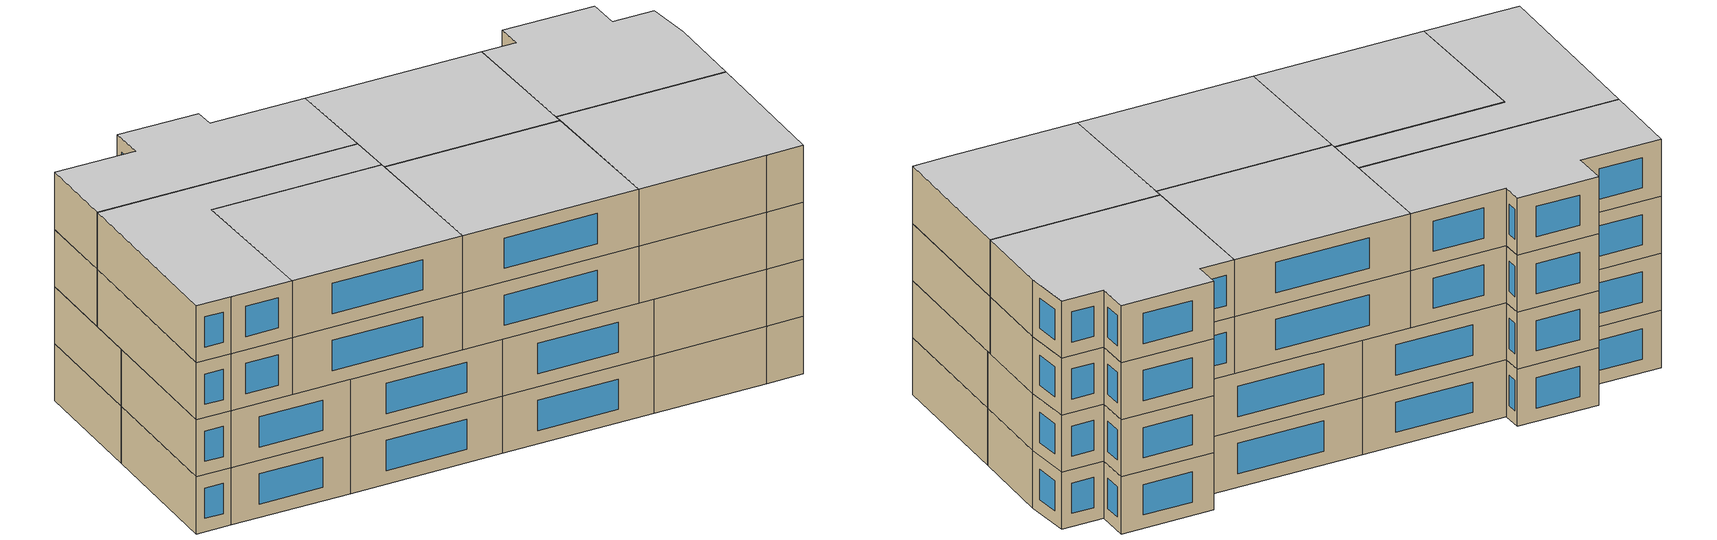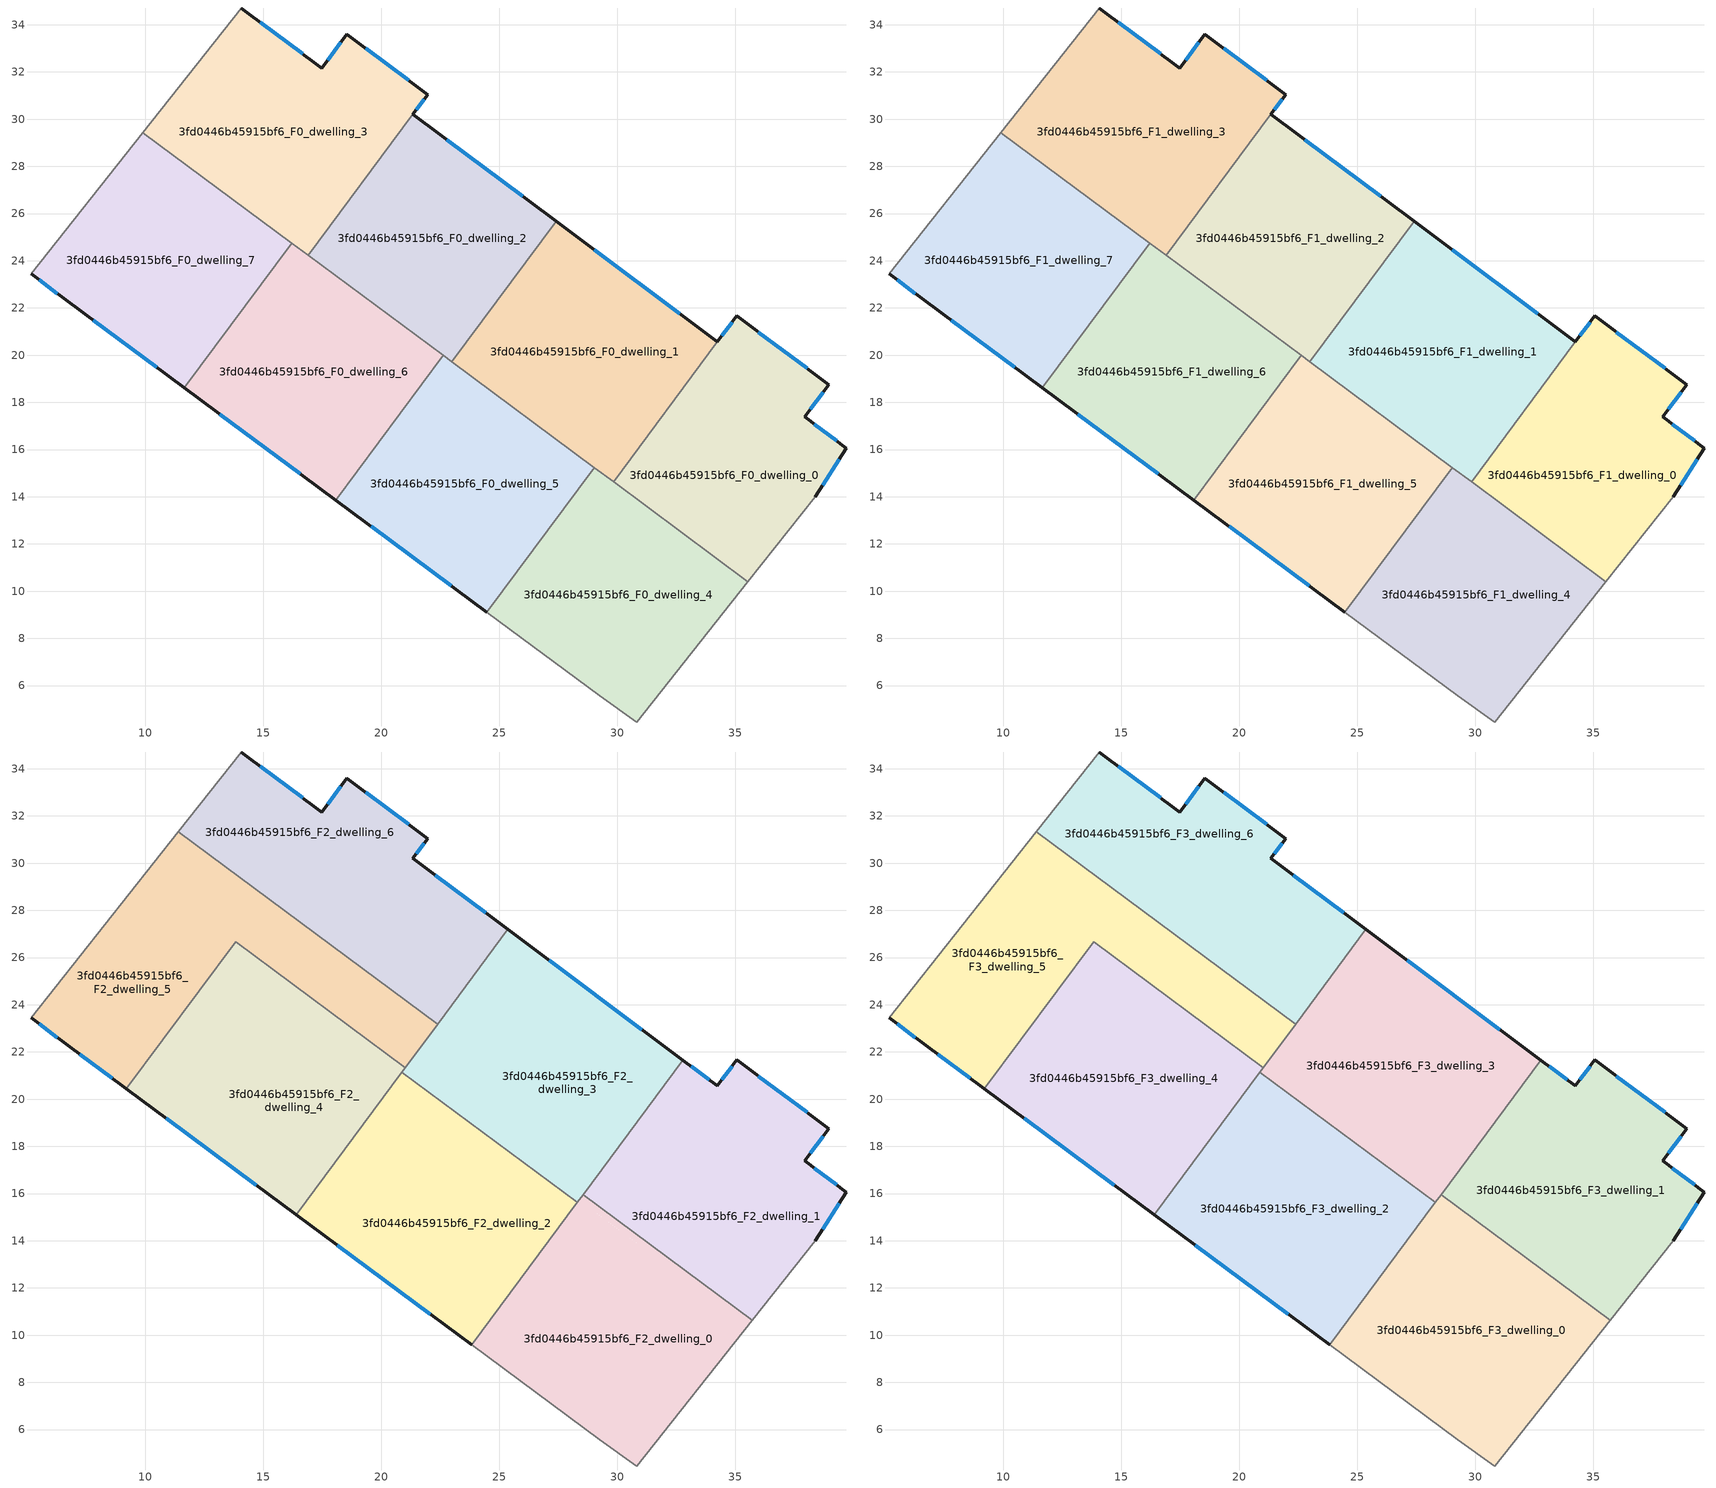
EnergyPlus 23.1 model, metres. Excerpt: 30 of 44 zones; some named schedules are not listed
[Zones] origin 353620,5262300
3fd0446b45915bf6_F0_dwelling_0
 floor ground (EU_floor_Construction): 38.96,18.75 37.94,17.39 39.71,16.07 38.4,14.01 35.54,10.41 29.84,14.63 34.24,20.56 35.07,21.67 z0
 wall outside (EU_wall_Construction): 38.4,14.01 39.71,16.07 37.94,17.39 38.96,18.75 35.07,21.67 34.24,20.56 z0:3
 wall adiabatic (EU_wall_Construction): 35.54,10.41 38.4,14.01 z0:3
 wall to 3fd0446b45915bf6_F0_dwelling_1 (EU_wall_Construction): 34.24,20.56 29.84,14.63 z0:3
 wall to 3fd0446b45915bf6_F0_dwelling_4 (EU_wall_Construction): 29.84,14.63 35.54,10.41 z0:3
 window (EU_Window_Construction): 39.29,16.38 38.36,17.08 / 38.71,14.49 39.4,15.58 / 34.88,21.41 34.44,20.82 / 38.05,19.44 35.98,20.98 / 38.18,17.71 38.72,18.43 z0.7:2.3
3fd0446b45915bf6_F0_dwelling_1
 floor ground (EU_floor_Construction): 34.24,20.56 29.84,14.63 22.99,19.71 27.41,25.67 z0
 wall outside (EU_wall_Construction): 34.24,20.56 27.41,25.67 z0:3
 wall to 3fd0446b45915bf6_F0_dwelling_2 (EU_wall_Construction): 27.41,25.67 22.99,19.71 z0:3
 wall to 3fd0446b45915bf6_F0_dwelling_5 (EU_wall_Construction): 22.99,19.71 29.03,15.24 z0:3
 wall to 3fd0446b45915bf6_F0_dwelling_4 (EU_wall_Construction): 29.03,15.24 29.84,14.63 z0:3
 window (EU_Window_Construction): 32.64,21.76 29.02,24.47 z0.7:2.3
3fd0446b45915bf6_F0_dwelling_2
 floor ground (EU_floor_Construction): 27.41,25.67 22.99,19.71 16.91,24.23 21.34,30.2 z0
 wall outside (EU_wall_Construction): 27.41,25.67 21.34,30.2 z0:3
 wall to 3fd0446b45915bf6_F0_dwelling_3 (EU_wall_Construction): 21.34,30.2 16.91,24.23 z0:3
 wall to 3fd0446b45915bf6_F0_dwelling_6 (EU_wall_Construction): 16.91,24.23 22.62,19.99 z0:3
 wall to 3fd0446b45915bf6_F0_dwelling_5 (EU_wall_Construction): 22.62,19.99 22.99,19.71 z0:3
 window (EU_Window_Construction): 25.99,26.73 22.77,29.14 z0.7:2.3
3fd0446b45915bf6_F0_dwelling_3
 floor ground (EU_floor_Construction): 18.55,33.6 21.97,31.04 21.34,30.2 16.91,24.23 9.9,29.43 14.08,34.71 17.47,32.17 z0
 wall outside (EU_wall_Construction): 21.34,30.2 21.97,31.04 18.55,33.6 17.47,32.17 14.08,34.71 z0:3
 wall adiabatic (EU_wall_Construction): 14.08,34.71 9.9,29.43 z0:3
 wall to 3fd0446b45915bf6_F0_dwelling_7 (EU_wall_Construction): 9.9,29.43 16.21,24.75 z0:3
 wall to 3fd0446b45915bf6_F0_dwelling_6 (EU_wall_Construction): 16.21,24.75 16.91,24.23 z0:3
 window (EU_Window_Construction): 16.67,32.77 14.87,34.11 / 18.3,33.26 17.72,32.5 / 21.17,31.64 19.35,33 / 21.49,30.4 21.82,30.85 z0.7:2.3
3fd0446b45915bf6_F0_dwelling_4
 floor ground (EU_floor_Construction): 35.54,10.41 30.82,4.46 29.25,5.56 24.48,9.11 29.03,15.24 z0
 wall adiabatic (EU_wall_Construction): 24.48,9.11 29.25,5.56 30.82,4.46 35.54,10.41 z0:3
 wall to 3fd0446b45915bf6_F0_dwelling_5 (EU_wall_Construction): 29.03,15.24 24.48,9.11 z0:3
3fd0446b45915bf6_F0_dwelling_5
 floor ground (EU_floor_Construction): 29.03,15.24 24.48,9.11 18.07,13.86 22.62,19.99 z0
 wall outside (EU_wall_Construction): 18.07,13.86 24.48,9.11 z0:3
 wall to 3fd0446b45915bf6_F0_dwelling_6 (EU_wall_Construction): 22.62,19.99 18.07,13.86 z0:3
 window (EU_Window_Construction): 19.57,12.74 22.97,10.22 z0.7:2.3
3fd0446b45915bf6_F0_dwelling_6
 floor ground (EU_floor_Construction): 22.62,19.99 18.07,13.86 11.66,18.62 16.21,24.75 z0
 wall outside (EU_wall_Construction): 11.66,18.62 18.07,13.86 z0:3
 wall to 3fd0446b45915bf6_F0_dwelling_7 (EU_wall_Construction): 16.21,24.75 11.66,18.62 z0:3
 window (EU_Window_Construction): 13.17,17.5 16.56,14.98 z0.7:2.3
3fd0446b45915bf6_F0_dwelling_7
 floor ground (EU_floor_Construction): 16.21,24.75 11.66,18.62 6.62,22.35 5.17,23.46 9.9,29.43 z0
 wall outside (EU_wall_Construction): 5.17,23.46 6.62,22.35 11.66,18.62 z0:3
 wall adiabatic (EU_wall_Construction): 9.9,29.43 5.17,23.46 z0:3
 window (EU_Window_Construction): 7.81,21.48 10.48,19.49 / 5.51,23.2 6.28,22.61 z0.7:2.3
3fd0446b45915bf6_F1_dwelling_0
 floor to 3fd0446b45915bf6_F0_dwelling_0 (EU_floor_Construction): 38.96,18.75 37.94,17.39 39.71,16.07 38.4,14.01 35.54,10.41 29.84,14.63 34.24,20.56 35.07,21.67 z3
 wall outside (EU_wall_Construction): 38.4,14.01 39.71,16.07 37.94,17.39 38.96,18.75 35.07,21.67 34.24,20.56 z3:6
 wall adiabatic (EU_wall_Construction): 35.54,10.41 38.4,14.01 z3:6
 wall to 3fd0446b45915bf6_F1_dwelling_1 (EU_wall_Construction): 34.24,20.56 29.84,14.63 z3:6
 wall to 3fd0446b45915bf6_F1_dwelling_4 (EU_wall_Construction): 29.84,14.63 35.54,10.41 z3:6
 window (EU_Window_Construction): 39.29,16.38 38.36,17.08 / 38.71,14.49 39.4,15.58 / 34.88,21.41 34.44,20.82 / 38.05,19.44 35.98,20.98 / 38.18,17.71 38.72,18.43 z3.7:5.3
3fd0446b45915bf6_F1_dwelling_1
 floor to 3fd0446b45915bf6_F0_dwelling_1 (EU_floor_Construction): 34.24,20.56 29.84,14.63 22.99,19.71 27.41,25.67 z3
 wall outside (EU_wall_Construction): 34.24,20.56 27.41,25.67 z3:6
 wall to 3fd0446b45915bf6_F1_dwelling_2 (EU_wall_Construction): 27.41,25.67 22.99,19.71 z3:6
 wall to 3fd0446b45915bf6_F1_dwelling_5 (EU_wall_Construction): 22.99,19.71 29.03,15.24 z3:6
 wall to 3fd0446b45915bf6_F1_dwelling_4 (EU_wall_Construction): 29.03,15.24 29.84,14.63 z3:6
 window (EU_Window_Construction): 32.64,21.76 29.02,24.47 z3.7:5.3
3fd0446b45915bf6_F1_dwelling_2
 floor to 3fd0446b45915bf6_F0_dwelling_2 (EU_floor_Construction): 27.41,25.67 22.99,19.71 16.91,24.23 21.34,30.2 z3
 wall outside (EU_wall_Construction): 27.41,25.67 21.34,30.2 z3:6
 wall to 3fd0446b45915bf6_F1_dwelling_3 (EU_wall_Construction): 21.34,30.2 16.91,24.23 z3:6
 wall to 3fd0446b45915bf6_F1_dwelling_6 (EU_wall_Construction): 16.91,24.23 22.62,19.99 z3:6
 wall to 3fd0446b45915bf6_F1_dwelling_5 (EU_wall_Construction): 22.62,19.99 22.99,19.71 z3:6
 window (EU_Window_Construction): 25.99,26.73 22.77,29.14 z3.7:5.3
3fd0446b45915bf6_F1_dwelling_3
 floor to 3fd0446b45915bf6_F0_dwelling_3 (EU_floor_Construction): 18.55,33.6 21.97,31.04 21.34,30.2 16.91,24.23 9.9,29.43 14.08,34.71 17.47,32.17 z3
 wall outside (EU_wall_Construction): 21.34,30.2 21.97,31.04 18.55,33.6 17.47,32.17 14.08,34.71 z3:6
 wall adiabatic (EU_wall_Construction): 14.08,34.71 9.9,29.43 z3:6
 wall to 3fd0446b45915bf6_F1_dwelling_7 (EU_wall_Construction): 9.9,29.43 16.21,24.75 z3:6
 wall to 3fd0446b45915bf6_F1_dwelling_6 (EU_wall_Construction): 16.21,24.75 16.91,24.23 z3:6
 window (EU_Window_Construction): 16.67,32.77 14.87,34.11 / 18.3,33.26 17.72,32.5 / 21.17,31.64 19.35,33 / 21.49,30.4 21.82,30.85 z3.7:5.3
3fd0446b45915bf6_F1_dwelling_4
 floor to 3fd0446b45915bf6_F0_dwelling_4 (EU_floor_Construction): 35.54,10.41 30.82,4.46 29.25,5.56 24.48,9.11 29.03,15.24 z3
 wall adiabatic (EU_wall_Construction): 24.48,9.11 29.25,5.56 30.82,4.46 35.54,10.41 z3:6
 wall to 3fd0446b45915bf6_F1_dwelling_5 (EU_wall_Construction): 29.03,15.24 24.48,9.11 z3:6
3fd0446b45915bf6_F1_dwelling_5
 floor to 3fd0446b45915bf6_F0_dwelling_5 (EU_floor_Construction): 29.03,15.24 24.48,9.11 18.07,13.86 22.62,19.99 z3
 wall outside (EU_wall_Construction): 18.07,13.86 24.48,9.11 z3:6
 wall to 3fd0446b45915bf6_F1_dwelling_6 (EU_wall_Construction): 22.62,19.99 18.07,13.86 z3:6
 window (EU_Window_Construction): 19.57,12.74 22.97,10.22 z3.7:5.3
3fd0446b45915bf6_F1_dwelling_6
 floor to 3fd0446b45915bf6_F0_dwelling_6 (EU_floor_Construction): 22.62,19.99 18.07,13.86 11.66,18.62 16.21,24.75 z3
 wall outside (EU_wall_Construction): 11.66,18.62 18.07,13.86 z3:6
 wall to 3fd0446b45915bf6_F1_dwelling_7 (EU_wall_Construction): 16.21,24.75 11.66,18.62 z3:6
 window (EU_Window_Construction): 13.17,17.5 16.56,14.98 z3.7:5.3
 ceiling adiabatic (EU_roof_Construction): 18.07,13.86 22.62,19.99 20.95,21.23 16.4,15.1 z6
3fd0446b45915bf6_F1_dwelling_7
 floor to 3fd0446b45915bf6_F0_dwelling_7 (EU_floor_Construction): 16.21,24.75 11.66,18.62 6.62,22.35 5.17,23.46 9.9,29.43 z3
 wall outside (EU_wall_Construction): 5.17,23.46 6.62,22.35 11.66,18.62 z3:6
 wall adiabatic (EU_wall_Construction): 9.9,29.43 5.17,23.46 z3:6
 window (EU_Window_Construction): 7.81,21.48 10.48,19.49 / 5.51,23.2 6.28,22.61 z3.7:5.3
3fd0446b45915bf6_F2_dwelling_0
 floor to 3fd0446b45915bf6_F1_dwelling_4 (EU_floor_Construction): 35.54,10.41 30.82,4.46 29.25,5.56 24.48,9.11 29.03,15.24 z6
 floor to 3fd0446b45915bf6_F1_dwelling_0 (EU_floor_Construction): 35.72,10.63 35.54,10.41 29.84,14.63 30.01,14.86 z6
 floor to 3fd0446b45915bf6_F1_dwelling_5 (EU_floor_Construction): 29.03,15.24 24.48,9.11 23.83,9.58 28.38,15.72 z6
 floor to 3fd0446b45915bf6_F1_dwelling_1 (EU_floor_Construction): 30.01,14.86 29.84,14.63 28.38,15.72 28.55,15.95 z6
 wall adiabatic (EU_wall_Construction): 23.83,9.58 29.25,5.56 30.82,4.46 35.72,10.63 z6:9
 wall to 3fd0446b45915bf6_F2_dwelling_1 (EU_wall_Construction): 35.72,10.63 28.55,15.95 z6:9
 wall to 3fd0446b45915bf6_F2_dwelling_2 (EU_wall_Construction): 28.31,15.62 23.83,9.58 z6:9
 wall to 3fd0446b45915bf6_F2_dwelling_3 (EU_wall_Construction): 28.55,15.95 28.31,15.62 z6:9
3fd0446b45915bf6_F2_dwelling_1
 floor to 3fd0446b45915bf6_F1_dwelling_0 (EU_floor_Construction): 38.96,18.75 37.94,17.39 39.71,16.07 38.4,14.01 35.72,10.63 30.01,14.86 34.24,20.56 35.07,21.67 z6
 floor to 3fd0446b45915bf6_F1_dwelling_1 (EU_floor_Construction): 34.24,20.56 30.01,14.86 28.55,15.95 32.79,21.65 z6
 wall outside (EU_wall_Construction): 38.4,14.01 39.71,16.07 37.94,17.39 38.96,18.75 35.07,21.67 34.24,20.56 32.79,21.65 z6:9
 wall adiabatic (EU_wall_Construction): 35.72,10.63 38.4,14.01 z6:9
 wall to 3fd0446b45915bf6_F2_dwelling_3 (EU_wall_Construction): 32.79,21.65 28.55,15.95 z6:9
 window (EU_Window_Construction): 38.18,17.71 38.72,18.43 / 39.29,16.38 38.36,17.08 / 38.71,14.49 39.4,15.58 / 33.9,20.82 33.13,21.4 / 34.88,21.41 34.44,20.82 / 38.05,19.44 35.98,20.98 z6.7:8.3
3fd0446b45915bf6_F2_dwelling_2
 floor to 3fd0446b45915bf6_F1_dwelling_5 (EU_floor_Construction): 28.31,15.62 23.83,9.58 18.07,13.86 22.55,19.9 z6
 floor adiabatic (EU_floor_Construction): 22.55,19.9 18.07,13.86 16.4,15.1 20.88,21.14 z6
 wall outside (EU_wall_Construction): 16.4,15.1 23.83,9.58 z6:9
 wall to 3fd0446b45915bf6_F2_dwelling_3 (EU_wall_Construction): 28.31,15.62 20.88,21.14 z6:9
 wall to 3fd0446b45915bf6_F2_dwelling_4 (EU_wall_Construction): 20.88,21.14 16.4,15.1 z6:9
 window (EU_Window_Construction): 18.14,13.81 22.09,10.88 z6.7:8.3
3fd0446b45915bf6_F2_dwelling_3
 floor to 3fd0446b45915bf6_F1_dwelling_1 (EU_floor_Construction): 32.79,21.65 28.38,15.72 22.99,19.71 27.41,25.67 z6
 floor to 3fd0446b45915bf6_F1_dwelling_2 (EU_floor_Construction): 27.41,25.67 22.99,19.71 20.95,21.23 25.37,27.19 z6
 floor to 3fd0446b45915bf6_F1_dwelling_5 (EU_floor_Construction): 28.38,15.72 28.31,15.62 22.55,19.9 22.62,19.99 z6
 floor adiabatic (EU_floor_Construction): 22.62,19.99 22.55,19.9 20.88,21.14 20.95,21.23 z6
 wall outside (EU_wall_Construction): 32.79,21.65 25.37,27.19 z6:9
 wall to 3fd0446b45915bf6_F2_dwelling_6 (EU_wall_Construction): 25.37,27.19 22.39,23.18 z6:9
 wall to 3fd0446b45915bf6_F2_dwelling_5 (EU_wall_Construction): 22.39,23.18 21.03,21.34 z6:9
 wall to 3fd0446b45915bf6_F2_dwelling_4 (EU_wall_Construction): 21.02,21.34 20.88,21.14 z6:9
 window (EU_Window_Construction): 31.04,22.95 27.11,25.89 z6.7:8.3
3fd0446b45915bf6_F2_dwelling_4
 floor to 3fd0446b45915bf6_F1_dwelling_6 (EU_floor_Construction): 20.95,21.23 16.4,15.1 11.66,18.62 16.21,24.75 z6
 floor to 3fd0446b45915bf6_F1_dwelling_3 (EU_floor_Construction): 16.99,24.33 16.91,24.23 13.75,26.58 13.83,26.68 z6
 floor to 3fd0446b45915bf6_F1_dwelling_7 (EU_floor_Construction): 16.21,24.75 11.66,18.62 9.2,20.44 13.75,26.58 z6
 floor to 3fd0446b45915bf6_F1_dwelling_2 (EU_floor_Construction): 21.03,21.34 20.95,21.23 16.91,24.23 16.99,24.33 z6
 wall outside (EU_wall_Construction): 9.2,20.44 16.4,15.1 z6:9
 wall to 3fd0446b45915bf6_F2_dwelling_5 (EU_wall_Construction): 21.03,21.34 13.83,26.68 9.2,20.44 z6:9
 window (EU_Window_Construction): 10.89,19.19 14.71,16.36 z6.7:8.3
3fd0446b45915bf6_F2_dwelling_5
 floor to 3fd0446b45915bf6_F1_dwelling_3 (EU_floor_Construction): 18.35,26.18 16.99,24.33 13.83,26.68 13.75,26.58 9.9,29.43 11.4,31.34 z6
 floor to 3fd0446b45915bf6_F1_dwelling_7 (EU_floor_Construction): 13.75,26.58 9.2,20.44 6.62,22.35 5.17,23.46 9.9,29.43 z6
 floor to 3fd0446b45915bf6_F1_dwelling_2 (EU_floor_Construction): 22.39,23.18 21.03,21.34 16.99,24.33 18.35,26.18 z6
 wall outside (EU_wall_Construction): 5.17,23.46 6.62,22.35 9.2,20.44 z6:9
 wall adiabatic (EU_wall_Construction): 11.4,31.34 5.17,23.46 z6:9
 wall to 3fd0446b45915bf6_F2_dwelling_6 (EU_wall_Construction): 22.39,23.18 11.4,31.34 z6:9
 window (EU_Window_Construction): 7.23,21.91 8.59,20.89 / 5.51,23.2 6.28,22.61 z6.7:8.3
3fd0446b45915bf6_F2_dwelling_6
 floor to 3fd0446b45915bf6_F1_dwelling_2 (EU_floor_Construction): 25.37,27.19 22.39,23.18 18.35,26.18 21.34,30.2 z6
 floor to 3fd0446b45915bf6_F1_dwelling_3 (EU_floor_Construction): 18.55,33.6 21.97,31.04 21.34,30.2 18.35,26.18 11.4,31.34 14.08,34.71 17.47,32.17 z6
 wall outside (EU_wall_Construction): 25.37,27.19 21.34,30.2 21.97,31.04 18.55,33.6 17.47,32.17 14.08,34.71 z6:9
 wall adiabatic (EU_wall_Construction): 14.08,34.71 11.4,31.34 z6:9
 window (EU_Window_Construction): 16.67,32.77 14.87,34.11 / 18.3,33.26 17.72,32.5 / 21.17,31.64 19.35,33 / 21.49,30.4 21.82,30.85 / 24.42,27.9 22.29,29.5 z6.7:8.3
3fd0446b45915bf6_F3_dwelling_0
 floor to 3fd0446b45915bf6_F2_dwelling_0 (EU_floor_Construction): 35.72,10.63 30.82,4.46 29.25,5.56 23.83,9.58 28.55,15.95 z9
 wall adiabatic (EU_wall_Construction): 23.83,9.58 29.25,5.56 30.82,4.46 35.72,10.63 z9:12
 wall to 3fd0446b45915bf6_F3_dwelling_1 (EU_wall_Construction): 35.72,10.63 28.55,15.95 z9:12
 wall to 3fd0446b45915bf6_F3_dwelling_2 (EU_wall_Construction): 28.31,15.62 23.83,9.58 z9:12
 wall to 3fd0446b45915bf6_F3_dwelling_3 (EU_wall_Construction): 28.55,15.95 28.31,15.62 z9:12
 ceiling to 3fd0446b45915bf6_F4_dwelling_0 (EU_floor_Construction): 30.82,4.46 35.72,10.63 28.55,15.95 23.83,9.58 29.25,5.56 z12
3fd0446b45915bf6_F3_dwelling_1
 floor to 3fd0446b45915bf6_F2_dwelling_1 (EU_floor_Construction): 38.96,18.75 37.94,17.39 39.71,16.07 38.4,14.01 35.72,10.63 28.55,15.95 32.79,21.65 34.24,20.56 35.07,21.67 z9
 wall outside (EU_wall_Construction): 38.4,14.01 39.71,16.07 37.94,17.39 38.96,18.75 35.07,21.67 34.24,20.56 32.79,21.65 z9:12
 wall adiabatic (EU_wall_Construction): 35.72,10.63 38.4,14.01 z9:12
 wall to 3fd0446b45915bf6_F3_dwelling_3 (EU_wall_Construction): 32.79,21.65 28.55,15.95 z9:12
 window (EU_Window_Construction): 38.18,17.71 38.72,18.43 / 39.29,16.38 38.36,17.08 / 38.71,14.49 39.4,15.58 / 33.9,20.82 33.13,21.4 / 34.88,21.41 34.44,20.82 / 38.05,19.44 35.98,20.98 z9.7:11.3
 ceiling to 3fd0446b45915bf6_F4_dwelling_1 (EU_floor_Construction): 38.4,14.01 39.71,16.07 37.94,17.39 38.96,18.75 35.07,21.67 34.24,20.56 32.79,21.65 28.55,15.95 35.72,10.63 z12
3fd0446b45915bf6_F3_dwelling_2
 floor to 3fd0446b45915bf6_F2_dwelling_2 (EU_floor_Construction): 28.31,15.62 23.83,9.58 16.4,15.1 20.88,21.14 z9
 wall outside (EU_wall_Construction): 16.4,15.1 23.83,9.58 z9:12
 wall to 3fd0446b45915bf6_F3_dwelling_3 (EU_wall_Construction): 28.31,15.62 20.88,21.14 z9:12
 wall to 3fd0446b45915bf6_F3_dwelling_4 (EU_wall_Construction): 20.88,21.14 16.4,15.1 z9:12
 window (EU_Window_Construction): 18.14,13.81 22.09,10.88 z9.7:11.3
 ceiling to 3fd0446b45915bf6_F4_dwelling_2 (EU_floor_Construction): 23.83,9.58 28.31,15.62 20.88,21.14 16.4,15.1 z12
3fd0446b45915bf6_F3_dwelling_3
 floor to 3fd0446b45915bf6_F2_dwelling_3 (EU_floor_Construction): 32.79,21.65 28.31,15.62 20.88,21.14 25.37,27.19 z9
 wall outside (EU_wall_Construction): 32.79,21.65 25.37,27.19 z9:12
 wall to 3fd0446b45915bf6_F3_dwelling_6 (EU_wall_Construction): 25.37,27.19 22.39,23.18 z9:12
 wall to 3fd0446b45915bf6_F3_dwelling_5 (EU_wall_Construction): 22.39,23.18 21.03,21.34 z9:12
 wall to 3fd0446b45915bf6_F3_dwelling_4 (EU_wall_Construction): 21.02,21.34 20.88,21.14 z9:12
 window (EU_Window_Construction): 31.04,22.95 27.11,25.89 z9.7:11.3
 ceiling to 3fd0446b45915bf6_F4_dwelling_3 (EU_floor_Construction): 28.31,15.62 32.79,21.65 25.37,27.19 20.88,21.14 z12
3fd0446b45915bf6_F3_dwelling_4
 floor to 3fd0446b45915bf6_F2_dwelling_4 (EU_floor_Construction): 21.03,21.34 16.4,15.1 9.2,20.44 13.83,26.68 z9
 wall outside (EU_wall_Construction): 9.2,20.44 16.4,15.1 z9:12
 wall to 3fd0446b45915bf6_F3_dwelling_5 (EU_wall_Construction): 21.03,21.34 13.83,26.68 9.2,20.44 z9:12
 window (EU_Window_Construction): 10.89,19.19 14.71,16.36 z9.7:11.3
 ceiling to 3fd0446b45915bf6_F4_dwelling_4 (EU_floor_Construction): 16.4,15.1 21.03,21.34 13.83,26.68 9.2,20.44 z12
3fd0446b45915bf6_F3_dwelling_5
 floor to 3fd0446b45915bf6_F2_dwelling_5 (EU_floor_Construction): 22.39,23.18 21.03,21.34 13.83,26.68 9.2,20.44 6.62,22.35 5.17,23.46 11.4,31.34 z9
 wall outside (EU_wall_Construction): 5.17,23.46 6.62,22.35 9.2,20.44 z9:12
 wall adiabatic (EU_wall_Construction): 11.4,31.34 5.17,23.46 z9:12
 wall to 3fd0446b45915bf6_F3_dwelling_6 (EU_wall_Construction): 22.39,23.18 11.4,31.34 z9:12
 window (EU_Window_Construction): 7.23,21.91 8.59,20.89 / 5.51,23.2 6.28,22.61 z9.7:11.3
 ceiling to 3fd0446b45915bf6_F4_dwelling_5 (EU_floor_Construction): 21.03,21.34 22.39,23.18 11.4,31.34 5.17,23.46 6.62,22.35 9.2,20.44 13.83,26.68 z12
3fd0446b45915bf6_F3_dwelling_6
 floor to 3fd0446b45915bf6_F2_dwelling_6 (EU_floor_Construction): 21.97,31.04 21.34,30.2 25.37,27.19 22.39,23.18 11.4,31.34 14.08,34.71 17.47,32.17 18.55,33.6 z9
 wall outside (EU_wall_Construction): 25.37,27.19 21.34,30.2 21.97,31.04 18.55,33.6 17.47,32.17 14.08,34.71 z9:12
 wall adiabatic (EU_wall_Construction): 14.08,34.71 11.4,31.34 z9:12
 window (EU_Window_Construction): 16.67,32.77 14.87,34.11 / 18.3,33.26 17.72,32.5 / 21.17,31.64 19.35,33 / 21.49,30.4 21.82,30.85 / 24.42,27.9 22.29,29.5 z9.7:11.3
 ceiling to 3fd0446b45915bf6_F4_dwelling_6 (EU_floor_Construction): 22.39,23.18 25.37,27.19 21.34,30.2 21.97,31.04 18.55,33.6 17.47,32.17 14.08,34.71 11.4,31.34 z12
[Building]
EU S2 Campaign: North Axis=0; Terrain=City; Solar Distribution=FullExterior
[Site:Location]
Budapest.Ferenc.Liszt.Intl.AP: Latitude=47.437; Longitude=19.256; Time Zone=1; Elevation=185
[SizingPeriod:WeatherFileDays]
AnnualSizingPeriod: Begin Month=1; Begin Day of Month=1; End Month=12; End Day of Month=31; Day of Week for Start Day=Monday; Use Weather File Daylight Saving Period=No; Use Weather File Rain and Snow Indicators=No
[MATERIAL]
EU_InternalMass_Material: Roughness=MediumRough; Thickness=0.1; Conductivity=1; Density=1800; Specific Heat=900; Thermal Absorptance=0.9; Solar Absorptance=0.7; Visible Absorptance=0.7
[MATERIAL:NOMASS] Roughness=MediumRough; Thermal Absorptance=0.9; Solar Absorptance=0.7; Visible Absorptance=0.7
Name | Thermal Resistance
EU_wall_NoMass | 0.832559
EU_roof_NoMass | 1.39638
EU_floor_NoMass | 0.872794
[WINDOWMATERIAL:SIMPLEGLAZINGSYSTEM]
EU_Window_SimpleGlazing: UFactor=2.79869; Solar Heat Gain Coefficient=0.75; Visible Transmittance=0.75
[CONSTRUCTION]
EU_wall_Construction: EU_wall_NoMass
EU_roof_Construction: EU_roof_NoMass
EU_floor_Construction: EU_floor_NoMass
EU_Window_Construction: EU_Window_SimpleGlazing
EU_InternalMass_Construction: EU_InternalMass_Material
[ZONE] Type=1; Multiplier=1; Ceiling Height=autocalculate; Floor Area=autocalculate; Part of Total Floor Area=Yes
Name | Volume
3fd0446b45915bf6_F0_dwelling_0; 3fd0446b45915bf6_F1_dwelling_0 | 176.218
3fd0446b45915bf6_F2_dwelling_0; 3fd0446b45915bf6_F3_dwelling_0 | 208.88
3fd0446b45915bf6_F0_dwelling_1; 3fd0446b45915bf6_F1_dwelling_1 | 189.294
3fd0446b45915bf6_F2_dwelling_1; 3fd0446b45915bf6_F3_dwelling_1 | 208.863
3fd0446b45915bf6_F0_dwelling_2; 3fd0446b45915bf6_F1_dwelling_2 | 168.843
3fd0446b45915bf6_F2_dwelling_2; 3fd0446b45915bf6_F3_dwelling_2 | 208.868
3fd0446b45915bf6_F0_dwelling_3; 3fd0446b45915bf6_F1_dwelling_3 | 196.664
3fd0446b45915bf6_F2_dwelling_3; 3fd0446b45915bf6_F3_dwelling_3 | 208.879
3fd0446b45915bf6_F0_dwelling_4; 3fd0446b45915bf6_F1_dwelling_4 | 182.766
3fd0446b45915bf6_F2_dwelling_4; 3fd0446b45915bf6_F3_dwelling_4; 3fd0446b45915bf6_F2_dwelling_6; 3fd0446b45915bf6_F3_dwelling_6 | 208.882
3fd0446b45915bf6_F0_dwelling_5; 3fd0446b45915bf6_F1_dwelling_5 | 182.785
3fd0446b45915bf6_F2_dwelling_5; 3fd0446b45915bf6_F3_dwelling_5 | 208.864
3fd0446b45915bf6_F0_dwelling_6; 3fd0446b45915bf6_F1_dwelling_6 | 182.768
3fd0446b45915bf6_F0_dwelling_7; 3fd0446b45915bf6_F1_dwelling_7 | 182.759
[INTERNALMASS] Construction=EU_InternalMass_Construction
Name | Zone or ZoneList | Surface Area
3fd0446b45915bf6_F0_dwelling_0_EU_InternalMass | 3fd0446b45915bf6_F0_dwelling_0 | 58.7392
3fd0446b45915bf6_F0_dwelling_1_EU_InternalMass | 3fd0446b45915bf6_F0_dwelling_1 | 63.0979
3fd0446b45915bf6_F0_dwelling_2_EU_InternalMass | 3fd0446b45915bf6_F0_dwelling_2 | 56.2812
3fd0446b45915bf6_F0_dwelling_3_EU_InternalMass | 3fd0446b45915bf6_F0_dwelling_3 | 65.5548
3fd0446b45915bf6_F0_dwelling_4_EU_InternalMass | 3fd0446b45915bf6_F0_dwelling_4 | 60.922
3fd0446b45915bf6_F0_dwelling_5_EU_InternalMass | 3fd0446b45915bf6_F0_dwelling_5 | 60.9282
3fd0446b45915bf6_F0_dwelling_6_EU_InternalMass | 3fd0446b45915bf6_F0_dwelling_6 | 60.9227
3fd0446b45915bf6_F0_dwelling_7_EU_InternalMass | 3fd0446b45915bf6_F0_dwelling_7 | 60.9195
3fd0446b45915bf6_F1_dwelling_0_EU_InternalMass | 3fd0446b45915bf6_F1_dwelling_0 | 58.7392
3fd0446b45915bf6_F1_dwelling_1_EU_InternalMass | 3fd0446b45915bf6_F1_dwelling_1 | 63.0979
3fd0446b45915bf6_F1_dwelling_2_EU_InternalMass | 3fd0446b45915bf6_F1_dwelling_2 | 56.2812
3fd0446b45915bf6_F1_dwelling_3_EU_InternalMass | 3fd0446b45915bf6_F1_dwelling_3 | 65.5548
3fd0446b45915bf6_F1_dwelling_4_EU_InternalMass | 3fd0446b45915bf6_F1_dwelling_4 | 60.922
3fd0446b45915bf6_F1_dwelling_5_EU_InternalMass | 3fd0446b45915bf6_F1_dwelling_5 | 60.9282
3fd0446b45915bf6_F1_dwelling_6_EU_InternalMass | 3fd0446b45915bf6_F1_dwelling_6 | 60.9227
3fd0446b45915bf6_F1_dwelling_7_EU_InternalMass | 3fd0446b45915bf6_F1_dwelling_7 | 60.9195
3fd0446b45915bf6_F2_dwelling_0_EU_InternalMass | 3fd0446b45915bf6_F2_dwelling_0 | 69.6266
3fd0446b45915bf6_F2_dwelling_1_EU_InternalMass | 3fd0446b45915bf6_F2_dwelling_1 | 69.6209
3fd0446b45915bf6_F2_dwelling_2_EU_InternalMass | 3fd0446b45915bf6_F2_dwelling_2 | 69.6244
3fd0446b45915bf6_F2_dwelling_3_EU_InternalMass | 3fd0446b45915bf6_F2_dwelling_3 | 69.6284
3fd0446b45915bf6_F2_dwelling_4_EU_InternalMass | 3fd0446b45915bf6_F2_dwelling_4 | 69.6249
3fd0446b45915bf6_F2_dwelling_5_EU_InternalMass | 3fd0446b45915bf6_F2_dwelling_5 | 69.621
3fd0446b45915bf6_F2_dwelling_6_EU_InternalMass | 3fd0446b45915bf6_F2_dwelling_6 | 69.6258
3fd0446b45915bf6_F3_dwelling_0_EU_InternalMass | 3fd0446b45915bf6_F3_dwelling_0 | 69.6266
3fd0446b45915bf6_F3_dwelling_1_EU_InternalMass | 3fd0446b45915bf6_F3_dwelling_1 | 69.6209
3fd0446b45915bf6_F3_dwelling_2_EU_InternalMass | 3fd0446b45915bf6_F3_dwelling_2 | 69.6244
3fd0446b45915bf6_F3_dwelling_3_EU_InternalMass | 3fd0446b45915bf6_F3_dwelling_3 | 69.6284
3fd0446b45915bf6_F3_dwelling_4_EU_InternalMass | 3fd0446b45915bf6_F3_dwelling_4 | 69.6249
3fd0446b45915bf6_F3_dwelling_5_EU_InternalMass | 3fd0446b45915bf6_F3_dwelling_5 | 69.621
3fd0446b45915bf6_F3_dwelling_6_EU_InternalMass | 3fd0446b45915bf6_F3_dwelling_6 | 69.6258
[OTHEREQUIPMENT] Fuel Type=Electricity; Design Level Calculation Method=Watts/Area; Power per Zone Floor Area=1; Fraction Latent=0; Fraction Radiant=0; Fraction Lost=0; Carbon Dioxide Generation Rate=0; EndUse Subcategory=EU_Step8_InternalGains
Name | Zone or ZoneList or Space or SpaceList | Schedule
EU_Step8_InternalGain_3fd0446b45915bf6_F0_dwelling_0_f000 | 3fd0446b45915bf6_F0_dwelling_0 | EU_Step8_GainSchedule_3fd0446b45915bf6_F0_dwelling_0_f000
EU_Step8_InternalGain_3fd0446b45915bf6_F0_dwelling_1_f000 | 3fd0446b45915bf6_F0_dwelling_1 | EU_Step8_GainSchedule_3fd0446b45915bf6_F0_dwelling_1_f000
EU_Step8_InternalGain_3fd0446b45915bf6_F0_dwelling_2_f000 | 3fd0446b45915bf6_F0_dwelling_2 | EU_Step8_GainSchedule_3fd0446b45915bf6_F0_dwelling_2_f000
EU_Step8_InternalGain_3fd0446b45915bf6_F0_dwelling_3_f000 | 3fd0446b45915bf6_F0_dwelling_3 | EU_Step8_GainSchedule_3fd0446b45915bf6_F0_dwelling_3_f000
EU_Step8_InternalGain_3fd0446b45915bf6_F0_dwelling_4_f000 | 3fd0446b45915bf6_F0_dwelling_4 | EU_Step8_GainSchedule_3fd0446b45915bf6_F0_dwelling_4_f000
EU_Step8_InternalGain_3fd0446b45915bf6_F0_dwelling_5_f000 | 3fd0446b45915bf6_F0_dwelling_5 | EU_Step8_GainSchedule_3fd0446b45915bf6_F0_dwelling_5_f000
EU_Step8_InternalGain_3fd0446b45915bf6_F0_dwelling_6_f000 | 3fd0446b45915bf6_F0_dwelling_6 | EU_Step8_GainSchedule_3fd0446b45915bf6_F0_dwelling_6_f000
EU_Step8_InternalGain_3fd0446b45915bf6_F0_dwelling_7_f000 | 3fd0446b45915bf6_F0_dwelling_7 | EU_Step8_GainSchedule_3fd0446b45915bf6_F0_dwelling_7_f000
EU_Step8_InternalGain_3fd0446b45915bf6_F1_dwelling_0_f000 | 3fd0446b45915bf6_F1_dwelling_0 | EU_Step8_GainSchedule_3fd0446b45915bf6_F1_dwelling_0_f000
EU_Step8_InternalGain_3fd0446b45915bf6_F1_dwelling_1_f000 | 3fd0446b45915bf6_F1_dwelling_1 | EU_Step8_GainSchedule_3fd0446b45915bf6_F1_dwelling_1_f000
EU_Step8_InternalGain_3fd0446b45915bf6_F1_dwelling_2_f000 | 3fd0446b45915bf6_F1_dwelling_2 | EU_Step8_GainSchedule_3fd0446b45915bf6_F1_dwelling_2_f000
EU_Step8_InternalGain_3fd0446b45915bf6_F1_dwelling_3_f000 | 3fd0446b45915bf6_F1_dwelling_3 | EU_Step8_GainSchedule_3fd0446b45915bf6_F1_dwelling_3_f000
EU_Step8_InternalGain_3fd0446b45915bf6_F1_dwelling_4_f000 | 3fd0446b45915bf6_F1_dwelling_4 | EU_Step8_GainSchedule_3fd0446b45915bf6_F1_dwelling_4_f000
EU_Step8_InternalGain_3fd0446b45915bf6_F1_dwelling_5_f000 | 3fd0446b45915bf6_F1_dwelling_5 | EU_Step8_GainSchedule_3fd0446b45915bf6_F1_dwelling_5_f000
EU_Step8_InternalGain_3fd0446b45915bf6_F1_dwelling_6_f000 | 3fd0446b45915bf6_F1_dwelling_6 | EU_Step8_GainSchedule_3fd0446b45915bf6_F1_dwelling_6_f000
EU_Step8_InternalGain_3fd0446b45915bf6_F1_dwelling_7_f000 | 3fd0446b45915bf6_F1_dwelling_7 | EU_Step8_GainSchedule_3fd0446b45915bf6_F1_dwelling_7_f000
EU_Step8_InternalGain_3fd0446b45915bf6_F2_dwelling_0_f000 | 3fd0446b45915bf6_F2_dwelling_0 | EU_Step8_GainSchedule_3fd0446b45915bf6_F2_dwelling_0_f000
EU_Step8_InternalGain_3fd0446b45915bf6_F2_dwelling_1_f000 | 3fd0446b45915bf6_F2_dwelling_1 | EU_Step8_GainSchedule_3fd0446b45915bf6_F2_dwelling_1_f000
EU_Step8_InternalGain_3fd0446b45915bf6_F2_dwelling_2_f000 | 3fd0446b45915bf6_F2_dwelling_2 | EU_Step8_GainSchedule_3fd0446b45915bf6_F2_dwelling_2_f000
EU_Step8_InternalGain_3fd0446b45915bf6_F2_dwelling_3_f000 | 3fd0446b45915bf6_F2_dwelling_3 | EU_Step8_GainSchedule_3fd0446b45915bf6_F2_dwelling_3_f000
EU_Step8_InternalGain_3fd0446b45915bf6_F2_dwelling_4_f000 | 3fd0446b45915bf6_F2_dwelling_4 | EU_Step8_GainSchedule_3fd0446b45915bf6_F2_dwelling_4_f000
EU_Step8_InternalGain_3fd0446b45915bf6_F2_dwelling_5_f000 | 3fd0446b45915bf6_F2_dwelling_5 | EU_Step8_GainSchedule_3fd0446b45915bf6_F2_dwelling_5_f000
EU_Step8_InternalGain_3fd0446b45915bf6_F2_dwelling_6_f000 | 3fd0446b45915bf6_F2_dwelling_6 | EU_Step8_GainSchedule_3fd0446b45915bf6_F2_dwelling_6_f000
EU_Step8_InternalGain_3fd0446b45915bf6_F3_dwelling_0_f000 | 3fd0446b45915bf6_F3_dwelling_0 | EU_Step8_GainSchedule_3fd0446b45915bf6_F3_dwelling_0_f000
EU_Step8_InternalGain_3fd0446b45915bf6_F3_dwelling_1_f000 | 3fd0446b45915bf6_F3_dwelling_1 | EU_Step8_GainSchedule_3fd0446b45915bf6_F3_dwelling_1_f000
EU_Step8_InternalGain_3fd0446b45915bf6_F3_dwelling_2_f000 | 3fd0446b45915bf6_F3_dwelling_2 | EU_Step8_GainSchedule_3fd0446b45915bf6_F3_dwelling_2_f000
EU_Step8_InternalGain_3fd0446b45915bf6_F3_dwelling_3_f000 | 3fd0446b45915bf6_F3_dwelling_3 | EU_Step8_GainSchedule_3fd0446b45915bf6_F3_dwelling_3_f000
EU_Step8_InternalGain_3fd0446b45915bf6_F3_dwelling_4_f000 | 3fd0446b45915bf6_F3_dwelling_4 | EU_Step8_GainSchedule_3fd0446b45915bf6_F3_dwelling_4_f000
EU_Step8_InternalGain_3fd0446b45915bf6_F3_dwelling_5_f000 | 3fd0446b45915bf6_F3_dwelling_5 | EU_Step8_GainSchedule_3fd0446b45915bf6_F3_dwelling_5_f000
EU_Step8_InternalGain_3fd0446b45915bf6_F3_dwelling_6_f000 | 3fd0446b45915bf6_F3_dwelling_6 | EU_Step8_GainSchedule_3fd0446b45915bf6_F3_dwelling_6_f000
[ZONEVENTILATION:DESIGNFLOWRATE] Schedule=EU_AlwaysOn; Design Flow Rate Calculation Method=AirChanges/Hour; Air Changes per Hour=0.475469; Ventilation Type=Natural; Fan Pressure Rise=0; Fan Total Efficiency=1; Constant Term Coefficient=1; Temperature Term Coefficient=0; Velocity Term Coefficient=0; Velocity Squared Term Coefficient=0; Minimum Indoor Temperature=-100; Maximum Indoor Temperature=100; Delta Temperature=-100; Minimum Outdoor Temperature=-100; Maximum Outdoor Temperature=100; Maximum Wind Speed=40
Name | Zone or ZoneList or Space or SpaceList
EU_ConstantAir_3fd0446b45915bf6_F0_dwelling_0 | 3fd0446b45915bf6_F0_dwelling_0
EU_ConstantAir_3fd0446b45915bf6_F0_dwelling_1 | 3fd0446b45915bf6_F0_dwelling_1
EU_ConstantAir_3fd0446b45915bf6_F0_dwelling_2 | 3fd0446b45915bf6_F0_dwelling_2
EU_ConstantAir_3fd0446b45915bf6_F0_dwelling_3 | 3fd0446b45915bf6_F0_dwelling_3
EU_ConstantAir_3fd0446b45915bf6_F0_dwelling_4 | 3fd0446b45915bf6_F0_dwelling_4
EU_ConstantAir_3fd0446b45915bf6_F0_dwelling_5 | 3fd0446b45915bf6_F0_dwelling_5
EU_ConstantAir_3fd0446b45915bf6_F0_dwelling_6 | 3fd0446b45915bf6_F0_dwelling_6
EU_ConstantAir_3fd0446b45915bf6_F0_dwelling_7 | 3fd0446b45915bf6_F0_dwelling_7
EU_ConstantAir_3fd0446b45915bf6_F1_dwelling_0 | 3fd0446b45915bf6_F1_dwelling_0
EU_ConstantAir_3fd0446b45915bf6_F1_dwelling_1 | 3fd0446b45915bf6_F1_dwelling_1
EU_ConstantAir_3fd0446b45915bf6_F1_dwelling_2 | 3fd0446b45915bf6_F1_dwelling_2
EU_ConstantAir_3fd0446b45915bf6_F1_dwelling_3 | 3fd0446b45915bf6_F1_dwelling_3
EU_ConstantAir_3fd0446b45915bf6_F1_dwelling_4 | 3fd0446b45915bf6_F1_dwelling_4
EU_ConstantAir_3fd0446b45915bf6_F1_dwelling_5 | 3fd0446b45915bf6_F1_dwelling_5
EU_ConstantAir_3fd0446b45915bf6_F1_dwelling_6 | 3fd0446b45915bf6_F1_dwelling_6
EU_ConstantAir_3fd0446b45915bf6_F1_dwelling_7 | 3fd0446b45915bf6_F1_dwelling_7
EU_ConstantAir_3fd0446b45915bf6_F2_dwelling_0 | 3fd0446b45915bf6_F2_dwelling_0
EU_ConstantAir_3fd0446b45915bf6_F2_dwelling_1 | 3fd0446b45915bf6_F2_dwelling_1
EU_ConstantAir_3fd0446b45915bf6_F2_dwelling_2 | 3fd0446b45915bf6_F2_dwelling_2
EU_ConstantAir_3fd0446b45915bf6_F2_dwelling_3 | 3fd0446b45915bf6_F2_dwelling_3
EU_ConstantAir_3fd0446b45915bf6_F2_dwelling_4 | 3fd0446b45915bf6_F2_dwelling_4
EU_ConstantAir_3fd0446b45915bf6_F2_dwelling_5 | 3fd0446b45915bf6_F2_dwelling_5
EU_ConstantAir_3fd0446b45915bf6_F2_dwelling_6 | 3fd0446b45915bf6_F2_dwelling_6
EU_ConstantAir_3fd0446b45915bf6_F3_dwelling_0 | 3fd0446b45915bf6_F3_dwelling_0
EU_ConstantAir_3fd0446b45915bf6_F3_dwelling_1 | 3fd0446b45915bf6_F3_dwelling_1
EU_ConstantAir_3fd0446b45915bf6_F3_dwelling_2 | 3fd0446b45915bf6_F3_dwelling_2
EU_ConstantAir_3fd0446b45915bf6_F3_dwelling_3 | 3fd0446b45915bf6_F3_dwelling_3
EU_ConstantAir_3fd0446b45915bf6_F3_dwelling_4 | 3fd0446b45915bf6_F3_dwelling_4
EU_ConstantAir_3fd0446b45915bf6_F3_dwelling_5 | 3fd0446b45915bf6_F3_dwelling_5
EU_ConstantAir_3fd0446b45915bf6_F3_dwelling_6 | 3fd0446b45915bf6_F3_dwelling_6
[HVACTEMPLATE:ZONE:IDEALLOADSAIRSYSTEM] System Availability Schedule=EU_AlwaysOn; Maximum Heating Supply Air Temperature=50; Minimum Cooling Supply Air Temperature=13; Maximum Heating Supply Air Humidity Ratio=0.0156; Minimum Cooling Supply Air Humidity Ratio=0.0077; Heating Limit=NoLimit; Cooling Limit=NoLimit; Heating Availability Schedule=EU_AlwaysOn; Cooling Availability Schedule=EU_CoolingOff; Dehumidification Control Type=ConstantSensibleHeatRatio; Cooling Sensible Heat Ratio=0.7; Dehumidification Setpoint=60; Humidification Control Type=None; Humidification Setpoint=30; Outdoor Air Method=None; Outdoor Air Flow Rate per Person=0.00944; Outdoor Air Flow Rate per Zone Floor Area=0; Outdoor Air Flow Rate per Zone=0; Demand Controlled Ventilation Type=None; Outdoor Air Economizer Type=NoEconomizer; Heat Recovery Type=None; Sensible Heat Recovery Effectiveness=0.7; Latent Heat Recovery Effectiveness=0.65
Name | Template Thermostat
3fd0446b45915bf6_F0_dwelling_0 | EU_HeatOnly_3fd0446b45915bf6_F0_dwelling_0
3fd0446b45915bf6_F0_dwelling_1 | EU_HeatOnly_3fd0446b45915bf6_F0_dwelling_1
3fd0446b45915bf6_F0_dwelling_2 | EU_HeatOnly_3fd0446b45915bf6_F0_dwelling_2
3fd0446b45915bf6_F0_dwelling_3 | EU_HeatOnly_3fd0446b45915bf6_F0_dwelling_3
3fd0446b45915bf6_F0_dwelling_4 | EU_HeatOnly_3fd0446b45915bf6_F0_dwelling_4
3fd0446b45915bf6_F0_dwelling_5 | EU_HeatOnly_3fd0446b45915bf6_F0_dwelling_5
3fd0446b45915bf6_F0_dwelling_6 | EU_HeatOnly_3fd0446b45915bf6_F0_dwelling_6
3fd0446b45915bf6_F0_dwelling_7 | EU_HeatOnly_3fd0446b45915bf6_F0_dwelling_7
3fd0446b45915bf6_F1_dwelling_0 | EU_HeatOnly_3fd0446b45915bf6_F1_dwelling_0
3fd0446b45915bf6_F1_dwelling_1 | EU_HeatOnly_3fd0446b45915bf6_F1_dwelling_1
3fd0446b45915bf6_F1_dwelling_2 | EU_HeatOnly_3fd0446b45915bf6_F1_dwelling_2
3fd0446b45915bf6_F1_dwelling_3 | EU_HeatOnly_3fd0446b45915bf6_F1_dwelling_3
3fd0446b45915bf6_F1_dwelling_4 | EU_HeatOnly_3fd0446b45915bf6_F1_dwelling_4
3fd0446b45915bf6_F1_dwelling_5 | EU_HeatOnly_3fd0446b45915bf6_F1_dwelling_5
3fd0446b45915bf6_F1_dwelling_6 | EU_HeatOnly_3fd0446b45915bf6_F1_dwelling_6
3fd0446b45915bf6_F1_dwelling_7 | EU_HeatOnly_3fd0446b45915bf6_F1_dwelling_7
3fd0446b45915bf6_F2_dwelling_0 | EU_HeatOnly_3fd0446b45915bf6_F2_dwelling_0
3fd0446b45915bf6_F2_dwelling_1 | EU_HeatOnly_3fd0446b45915bf6_F2_dwelling_1
3fd0446b45915bf6_F2_dwelling_2 | EU_HeatOnly_3fd0446b45915bf6_F2_dwelling_2
3fd0446b45915bf6_F2_dwelling_3 | EU_HeatOnly_3fd0446b45915bf6_F2_dwelling_3
3fd0446b45915bf6_F2_dwelling_4 | EU_HeatOnly_3fd0446b45915bf6_F2_dwelling_4
3fd0446b45915bf6_F2_dwelling_5 | EU_HeatOnly_3fd0446b45915bf6_F2_dwelling_5
3fd0446b45915bf6_F2_dwelling_6 | EU_HeatOnly_3fd0446b45915bf6_F2_dwelling_6
3fd0446b45915bf6_F3_dwelling_0 | EU_HeatOnly_3fd0446b45915bf6_F3_dwelling_0
3fd0446b45915bf6_F3_dwelling_1 | EU_HeatOnly_3fd0446b45915bf6_F3_dwelling_1
3fd0446b45915bf6_F3_dwelling_2 | EU_HeatOnly_3fd0446b45915bf6_F3_dwelling_2
3fd0446b45915bf6_F3_dwelling_3 | EU_HeatOnly_3fd0446b45915bf6_F3_dwelling_3
3fd0446b45915bf6_F3_dwelling_4 | EU_HeatOnly_3fd0446b45915bf6_F3_dwelling_4
3fd0446b45915bf6_F3_dwelling_5 | EU_HeatOnly_3fd0446b45915bf6_F3_dwelling_5
3fd0446b45915bf6_F3_dwelling_6 | EU_HeatOnly_3fd0446b45915bf6_F3_dwelling_6
[SIZING:ZONE] Zone Cooling Design Supply Air Temperature Input Method=SupplyAirTemperature; Zone Cooling Design Supply Air Temperature=13; Zone Heating Design Supply Air Temperature Input Method=SupplyAirTemperature; Zone Heating Design Supply Air Temperature=50; Zone Cooling Design Supply Air Humidity Ratio=0.008; Zone Heating Design Supply Air Humidity Ratio=0.008; Cooling Design Air Flow Method=DesignDay; Cooling Design Air Flow Rate=0; Cooling Minimum Air Flow per Zone Floor Area=0.000762; Cooling Minimum Air Flow=0; Cooling Minimum Air Flow Fraction=0.2; Heating Design Air Flow Method=DesignDay; Heating Design Air Flow Rate=0; Heating Maximum Air Flow per Zone Floor Area=0.002032; Heating Maximum Air Flow=0.141576; Heating Maximum Air Flow Fraction=0.3; Account for Dedicated Outdoor Air System=No; Dedicated Outdoor Air System Control Strategy=NeutralSupplyAir; Dedicated Outdoor Air Low Setpoint Temperature for Design=autosize; Dedicated Outdoor Air High Setpoint Temperature for Design=autosize; Zone Load Sizing Method=Sensible Load Only No Latent Load; Zone Latent Cooling Design Supply Air Humidity Ratio Input Method=HumidityRatioDifference; Zone Cooling Design Supply Air Humidity Ratio Difference=0.005; Zone Latent Heating Design Supply Air Humidity Ratio Input Method=HumidityRatioDifference; Zone Humidification Design Supply Air Humidity Ratio Difference=0.005
3fd0446b45915bf6_F0_dwelling_0; 3fd0446b45915bf6_F0_dwelling_1; 3fd0446b45915bf6_F0_dwelling_2; 3fd0446b45915bf6_F0_dwelling_3; 3fd0446b45915bf6_F0_dwelling_4; 3fd0446b45915bf6_F0_dwelling_5; 3fd0446b45915bf6_F0_dwelling_6; 3fd0446b45915bf6_F0_dwelling_7; 3fd0446b45915bf6_F1_dwelling_0; 3fd0446b45915bf6_F1_dwelling_1; 3fd0446b45915bf6_F1_dwelling_2; 3fd0446b45915bf6_F1_dwelling_3; 3fd0446b45915bf6_F1_dwelling_4; 3fd0446b45915bf6_F1_dwelling_5; 3fd0446b45915bf6_F1_dwelling_6; 3fd0446b45915bf6_F1_dwelling_7; 3fd0446b45915bf6_F2_dwelling_0; 3fd0446b45915bf6_F2_dwelling_1; 3fd0446b45915bf6_F2_dwelling_2; 3fd0446b45915bf6_F2_dwelling_3; 3fd0446b45915bf6_F2_dwelling_4; 3fd0446b45915bf6_F2_dwelling_5; 3fd0446b45915bf6_F2_dwelling_6; 3fd0446b45915bf6_F3_dwelling_0; 3fd0446b45915bf6_F3_dwelling_1; 3fd0446b45915bf6_F3_dwelling_2; 3fd0446b45915bf6_F3_dwelling_3; 3fd0446b45915bf6_F3_dwelling_4; 3fd0446b45915bf6_F3_dwelling_5; 3fd0446b45915bf6_F3_dwelling_6
[SCHEDULE:FILE] Column Number=1; Rows to Skip at Top=0; Number of Hours of Data=8760; Column Separator=Comma; Interpolate to Timestep=No; Minutes per Item=60; Adjust Schedule for Daylight Savings=Yes
Name | File
EU_Step8_GainSchedule_3fd0446b45915bf6_F0_dwelling_0_f000 | ../../schedules/3fd0446b45915bf6/3fd0446b45915bf6_F0_dwelling_0_f000_gain.csv
EU_Step8_GainSchedule_3fd0446b45915bf6_F0_dwelling_1_f000 | ../../schedules/3fd0446b45915bf6/3fd0446b45915bf6_F0_dwelling_1_f000_gain.csv
EU_Step8_GainSchedule_3fd0446b45915bf6_F0_dwelling_2_f000 | ../../schedules/3fd0446b45915bf6/3fd0446b45915bf6_F0_dwelling_2_f000_gain.csv
EU_Step8_GainSchedule_3fd0446b45915bf6_F0_dwelling_3_f000 | ../../schedules/3fd0446b45915bf6/3fd0446b45915bf6_F0_dwelling_3_f000_gain.csv
EU_Step8_GainSchedule_3fd0446b45915bf6_F0_dwelling_4_f000 | ../../schedules/3fd0446b45915bf6/3fd0446b45915bf6_F0_dwelling_4_f000_gain.csv
EU_Step8_GainSchedule_3fd0446b45915bf6_F0_dwelling_5_f000 | ../../schedules/3fd0446b45915bf6/3fd0446b45915bf6_F0_dwelling_5_f000_gain.csv
EU_Step8_GainSchedule_3fd0446b45915bf6_F0_dwelling_6_f000 | ../../schedules/3fd0446b45915bf6/3fd0446b45915bf6_F0_dwelling_6_f000_gain.csv
EU_Step8_GainSchedule_3fd0446b45915bf6_F0_dwelling_7_f000 | ../../schedules/3fd0446b45915bf6/3fd0446b45915bf6_F0_dwelling_7_f000_gain.csv
EU_Step8_GainSchedule_3fd0446b45915bf6_F1_dwelling_0_f000 | ../../schedules/3fd0446b45915bf6/3fd0446b45915bf6_F1_dwelling_0_f000_gain.csv
EU_Step8_GainSchedule_3fd0446b45915bf6_F1_dwelling_1_f000 | ../../schedules/3fd0446b45915bf6/3fd0446b45915bf6_F1_dwelling_1_f000_gain.csv
EU_Step8_GainSchedule_3fd0446b45915bf6_F1_dwelling_2_f000 | ../../schedules/3fd0446b45915bf6/3fd0446b45915bf6_F1_dwelling_2_f000_gain.csv
EU_Step8_GainSchedule_3fd0446b45915bf6_F1_dwelling_3_f000 | ../../schedules/3fd0446b45915bf6/3fd0446b45915bf6_F1_dwelling_3_f000_gain.csv
EU_Step8_GainSchedule_3fd0446b45915bf6_F1_dwelling_4_f000 | ../../schedules/3fd0446b45915bf6/3fd0446b45915bf6_F1_dwelling_4_f000_gain.csv
EU_Step8_GainSchedule_3fd0446b45915bf6_F1_dwelling_5_f000 | ../../schedules/3fd0446b45915bf6/3fd0446b45915bf6_F1_dwelling_5_f000_gain.csv
EU_Step8_GainSchedule_3fd0446b45915bf6_F1_dwelling_6_f000 | ../../schedules/3fd0446b45915bf6/3fd0446b45915bf6_F1_dwelling_6_f000_gain.csv
EU_Step8_GainSchedule_3fd0446b45915bf6_F1_dwelling_7_f000 | ../../schedules/3fd0446b45915bf6/3fd0446b45915bf6_F1_dwelling_7_f000_gain.csv
EU_Step8_GainSchedule_3fd0446b45915bf6_F2_dwelling_0_f000 | ../../schedules/3fd0446b45915bf6/3fd0446b45915bf6_F2_dwelling_0_f000_gain.csv
EU_Step8_GainSchedule_3fd0446b45915bf6_F2_dwelling_1_f000 | ../../schedules/3fd0446b45915bf6/3fd0446b45915bf6_F2_dwelling_1_f000_gain.csv
EU_Step8_GainSchedule_3fd0446b45915bf6_F2_dwelling_2_f000 | ../../schedules/3fd0446b45915bf6/3fd0446b45915bf6_F2_dwelling_2_f000_gain.csv
EU_Step8_GainSchedule_3fd0446b45915bf6_F2_dwelling_3_f000 | ../../schedules/3fd0446b45915bf6/3fd0446b45915bf6_F2_dwelling_3_f000_gain.csv
EU_Step8_GainSchedule_3fd0446b45915bf6_F2_dwelling_4_f000 | ../../schedules/3fd0446b45915bf6/3fd0446b45915bf6_F2_dwelling_4_f000_gain.csv
EU_Step8_GainSchedule_3fd0446b45915bf6_F2_dwelling_5_f000 | ../../schedules/3fd0446b45915bf6/3fd0446b45915bf6_F2_dwelling_5_f000_gain.csv
EU_Step8_GainSchedule_3fd0446b45915bf6_F2_dwelling_6_f000 | ../../schedules/3fd0446b45915bf6/3fd0446b45915bf6_F2_dwelling_6_f000_gain.csv
EU_Step8_GainSchedule_3fd0446b45915bf6_F3_dwelling_0_f000 | ../../schedules/3fd0446b45915bf6/3fd0446b45915bf6_F3_dwelling_0_f000_gain.csv
EU_Step8_GainSchedule_3fd0446b45915bf6_F3_dwelling_1_f000 | ../../schedules/3fd0446b45915bf6/3fd0446b45915bf6_F3_dwelling_1_f000_gain.csv
EU_Step8_GainSchedule_3fd0446b45915bf6_F3_dwelling_2_f000 | ../../schedules/3fd0446b45915bf6/3fd0446b45915bf6_F3_dwelling_2_f000_gain.csv
EU_Step8_GainSchedule_3fd0446b45915bf6_F3_dwelling_3_f000 | ../../schedules/3fd0446b45915bf6/3fd0446b45915bf6_F3_dwelling_3_f000_gain.csv
EU_Step8_GainSchedule_3fd0446b45915bf6_F3_dwelling_4_f000 | ../../schedules/3fd0446b45915bf6/3fd0446b45915bf6_F3_dwelling_4_f000_gain.csv
EU_Step8_GainSchedule_3fd0446b45915bf6_F3_dwelling_5_f000 | ../../schedules/3fd0446b45915bf6/3fd0446b45915bf6_F3_dwelling_5_f000_gain.csv
EU_Step8_GainSchedule_3fd0446b45915bf6_F3_dwelling_6_f000 | ../../schedules/3fd0446b45915bf6/3fd0446b45915bf6_F3_dwelling_6_f000_gain.csv
